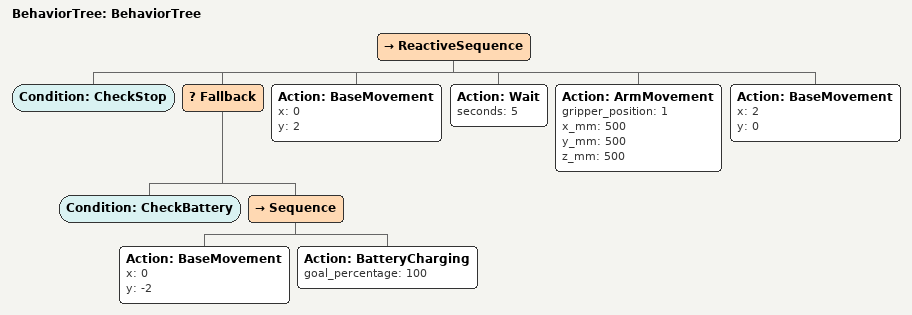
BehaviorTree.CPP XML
<?xml version="1.0"?>
<root main_tree_to_execute="BehaviorTree">
    <BehaviorTree ID="BehaviorTree">
        <ReactiveSequence>
            <Condition ID="CheckStop"/>
            <Fallback>
                <Condition ID="CheckBattery"/>
                <Sequence>
                    <Action ID="BaseMovement" x="0" y="-2"/>
                    <Action ID="BatteryCharging" goal_percentage="100"/>
                </Sequence>
            </Fallback>
            <Action ID="BaseMovement" x="0" y="2"/>
            <Action ID="Wait" seconds="5"/>
            <Action ID="ArmMovement" gripper_position="1" x_mm="500" y_mm="500" z_mm="500"/>
            <Action ID="BaseMovement" x="2" y="0"/>
        </ReactiveSequence>
    </BehaviorTree>
</root>
